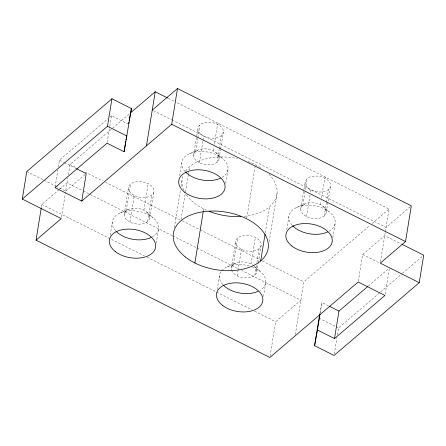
<?xml version="1.0" encoding="UTF-8"?>
<svg xmlns="http://www.w3.org/2000/svg" width="446" height="446" viewBox="0 0 446 446"><rect width="100%" height="100%" fill="white"/><g stroke="black" fill="none" stroke-linecap="round" stroke-linejoin="round"><path stroke-width="0.33" stroke-dasharray="2.23 1.67" d="M41.372 207.178L41.818 204.424L59.173 189.6M55.098 186.958L57.88 169.77M58.326 167.021L59.441 160.147L107.815 118.82M61.492 217.23L65.501 192.488M55.828 186.144L65.724 191.111L67.831 178.11M68.377 174.715L70.028 164.535L129.819 113.457M107.157 142.48L109.716 126.675M109.828 125.984L111.5 115.676L127.941 123.927M110.179 235.131L112.269 222.231M124.183 214.454L128.487 187.877M126.218 210.768L130.522 184.192M129.998 222.075L134.302 195.499L133.354 196.307M143.88 210.211L148.184 183.635M147.654 221.523L151.958 194.941M149.689 217.838L153.993 191.256M156.217 243.315L158.637 228.385M179.593 175.83L181.678 162.935M174.353 227.722L180.563 189.394M181.004 186.657L182.001 180.496M181.054 219.46L185.374 192.767M185.486 192.087L188.368 174.291M188.48 173.605L188.92 170.868M189.032 170.182L189.589 166.759M193.597 155.152L197.901 128.576M195.632 151.467L197.729 138.522M197.84 137.842L199.936 124.891M199.407 162.773L202.941 140.969M203.053 140.289L203.71 136.197M203.326 210.958L203.66 208.901M213.288 150.915L213.952 146.829M214.392 144.103L217.592 124.339L218.54 123.531M217.068 162.221L219.164 149.276M219.27 148.59L221.372 135.645M219.103 158.536L220.536 149.678M220.647 148.997L223.407 131.96M225.743 183.339L228.051 169.084M217.235 289.577L219.438 275.996M231.351 268.219L235.655 241.643M233.386 264.534L237.69 237.958M237.16 275.84L237.935 271.068M238.047 270.387L241.47 249.264L240.522 250.072M246.755 218.083L255.179 166.068M251.048 263.982L255.352 237.4M254.822 275.288L256.478 265.063M256.918 262.337L259.126 248.712M256.857 271.603L258.178 263.424M258.29 262.744L261.161 245.021M265.264 232.851L269.473 206.838M269.189 241.699L277.061 193.107M263.497 296.406L265.805 282.151M286.756 229.601L288.846 216.7M270.07 356.103L275.639 321.733L300.877 300.169L241.799 270.532M300.766 208.918L305.07 182.342M302.801 205.232L307.104 178.656M306.575 216.539L310.109 194.735M310.55 192.009L310.879 189.963M295.313 334.539L303.849 281.844L369.985 225.341M320.457 204.681L321.12 200.594M321.56 197.868L324.76 178.105L325.708 177.296M324.231 215.987L326.333 203.041M326.439 202.361L328.535 189.411M326.266 212.302L330.57 185.726M320.234 312.836L321.906 302.527L329.215 306.19M332.8 237.785L335.219 222.849M334.283 354.091L336.953 337.594M337.399 334.846L338.514 327.972L402.008 273.727M358.305 281.315L362.643 254.51L384.731 235.644L401.433 244.023M380.499 261.763L385.288 232.204M385.4 231.519L389.035 209.068L176.326 102.351M385.205 294.07L389.325 268.643M319.776 314.107L321.906 302.527M109.922 117.025L111.5 115.676M59.697 189.154L67.056 182.866L82.605 190.665M65.724 191.111L85.18 174.492M372.103 223.53L389.035 209.068M410.253 206.732L386.063 227.393L173.388 120.693M368.402 285.919L388.382 268.849M402.537 273.275L423.7 255.196M189.31 153.775L197.795 150.118M119.896 213.076L128.381 209.414M296.478 207.541L304.964 203.883M227.064 266.842L235.549 263.179M168.254 98.298L175.702 102.039M153.491 110.714L172.769 120.381M362.643 254.51L379.697 263.068M70.028 164.535L76.857 167.958M84.93 172.011L102.931 181.043M105.418 182.286L179.816 219.616M182.291 220.859L199.635 229.562M200.254 229.868L259.767 259.728M262.248 260.971L303.849 281.844M59.441 160.147L63.7 162.288M64.308 162.595L75.881 168.398M83.229 190.977L172.156 235.588M172.775 235.901L196.407 247.759M197.026 248.071L239.312 269.284M26.754 171.559L43.457 179.939M44.07 180.251L55.209 185.837M319.029 318.193L335.47 326.444M336.078 326.751L338.514 327.972M41.818 204.424L144.426 255.904M146.912 257.152L252.007 309.881M254.493 311.124L275.639 321.733M322.993 206.275L329.265 211.889M215.825 152.51L222.097 158.124M259.851 271.19L253.584 265.571A12.873 7.838 9.2 0 0 238.666 262.215A12.873 7.838 9.2 0 0 231.468 269.78M146.416 211.805L152.688 217.425M268.955 174.286A47.978 29.207 9.2 0 1 243.722 216.338M206.621 210.295A47.978 29.207 9.2 0 1 186.322 194.779M183.674 190.046A47.978 29.207 9.2 0 1 183.395 174.921M185.698 170.907A47.978 29.207 9.2 0 1 237.462 158.57M248.065 161.552A47.978 29.207 9.2 0 1 261.774 168.398M254.12 266.022A12.873 7.838 9.2 0 1 249.543 277.607A12.873 7.838 9.2 0 1 231.619 270.298M292.202 225.247A23.404 14.25 9.2 0 1 298.274 206.816A23.404 14.25 9.2 0 1 329.46 212.051A23.404 14.25 9.2 0 1 328.825 231.385M252.28 266.987A23.404 14.25 9.2 0 1 260.007 290.346M222.794 284.542A23.404 14.25 9.2 0 1 221.238 271.324M221.656 270.789A23.404 14.25 9.2 0 1 249.766 266.128M185.034 171.476A23.404 14.25 9.2 0 1 191.105 153.05A23.404 14.25 9.2 0 1 222.292 158.28A23.404 14.25 9.2 0 1 221.662 177.62M115.626 230.777A23.404 14.25 9.2 0 1 121.697 212.346A23.404 14.25 9.2 0 1 152.883 217.581A23.404 14.25 9.2 0 1 152.248 236.921M308.342 188.368A12.873 7.838 9.2 0 0 329.968 187.694A12.873 7.838 9.2 0 0 315.149 176.042A12.873 7.838 9.2 0 0 308.342 188.368M201.174 134.603A12.873 7.838 9.2 0 0 222.799 133.928A12.873 7.838 9.2 0 0 207.981 122.271A12.873 7.838 9.2 0 0 201.174 134.603M131.765 193.904A12.873 7.838 9.2 0 0 153.391 193.224A12.873 7.838 9.2 0 0 138.572 181.572A12.873 7.838 9.2 0 0 131.765 193.904M238.928 247.669A12.873 7.838 9.2 0 0 260.559 246.989A12.873 7.838 9.2 0 0 245.74 235.337A12.873 7.838 9.2 0 0 238.928 247.669M304.038 214.95A12.873 7.838 9.2 0 0 325.664 214.27A12.873 7.838 9.2 0 0 310.845 202.618A12.873 7.838 9.2 0 0 304.038 214.95M196.87 161.179A12.873 7.838 9.2 0 0 218.495 160.504A12.873 7.838 9.2 0 0 203.677 148.852A12.873 7.838 9.2 0 0 196.87 161.179M127.456 220.48A12.873 7.838 9.2 0 0 149.087 219.8A12.873 7.838 9.2 0 0 134.268 208.148A12.873 7.838 9.2 0 0 127.456 220.48"/><path stroke-width="0.67" d="M320.011 314.207L317.452 330.018L334.5 338.57L384.982 295.447L358.194 282.006L269.847 357.475L36.031 240.165L61.269 218.607L22.3 199.055L26.754 171.559L111.94 98.783L131.425 108.562L124.094 151.724L107.046 143.172L54.986 187.643L81.78 201.085L171.699 124.267L177.486 88.525L411.307 205.835L405.52 241.576L380.276 263.134L419.246 282.686L423.7 255.196L402.052 244.336M36.031 240.165L41.261 207.864M81.78 201.085L86.229 173.589L76.489 168.705M22.3 199.055L107.486 126.279L111.94 98.783M124.094 151.724L125.766 141.415M125.989 140.038L126.212 138.661M126.43 137.29L126.653 135.913M146.455 145.831L155.214 91.759L167.629 97.986M194.902 262.973L203.214 211.638M260.72 260.91L265.041 234.217M419.246 282.686L334.06 355.462L314.575 345.689L319.654 314.787M334.5 338.57L338.954 311.079L367.878 286.371M128.671 123.548L128.922 122.187M129.173 120.821L131.425 108.562M314.575 345.689L317.452 330.018M130.349 113.005L155.214 91.759M152.248 110.09L177.486 88.525M171.699 124.267L405.52 241.576M107.486 126.279L126.971 136.052M329.215 306.19L338.954 311.079M240.901 216.539A47.978 29.207 9.2 0 1 209.096 211.332M327.587 232.009A23.404 14.25 9.2 0 1 292.671 225.748M258.173 291.305A23.404 14.25 9.2 0 1 223.256 285.044M220.419 178.244A23.404 14.25 9.2 0 1 185.503 171.983M151.004 237.54A23.404 14.25 9.2 0 1 116.094 231.279M185.447 257.035A47.978 29.207 9.2 0 0 266.05 254.51A47.978 29.207 9.2 0 0 210.824 211.07A47.978 29.207 9.2 0 0 185.447 257.035M184.661 192.22A23.404 14.25 9.2 0 0 223.981 190.988A23.404 14.25 9.2 0 0 197.043 169.803A23.404 14.25 9.2 0 0 184.661 192.22M115.252 251.522A23.404 14.25 9.2 0 0 154.572 250.29A23.404 14.25 9.2 0 0 127.628 229.099A23.404 14.25 9.2 0 0 115.252 251.522M291.829 245.991A23.404 14.25 9.2 0 0 331.149 244.759A23.404 14.25 9.2 0 0 304.211 223.569A23.404 14.25 9.2 0 0 291.829 245.991M222.42 305.287A23.404 14.25 9.2 0 0 261.741 304.055A23.404 14.25 9.2 0 0 234.797 282.864A23.404 14.25 9.2 0 0 222.42 305.287"/></g></svg>
